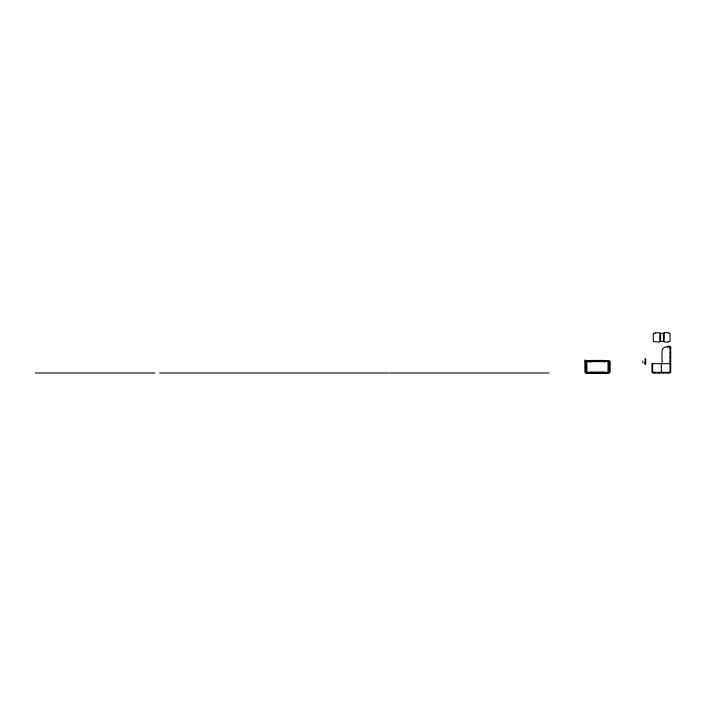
<?xml version="1.0" encoding="UTF-8"?>
<svg xmlns="http://www.w3.org/2000/svg" width="706" height="706" viewBox="0 0 706 706"><rect width="100%" height="100%" fill="white"/><g stroke="black" fill="none" stroke-linecap="round" stroke-linejoin="round"><path stroke-width="1.06" d="M590.816 372.786L590.834 372.115M590.931 372.786L590.957 372.115M603.321 373.156L603.339 372.477M603.445 373.156L603.48 372.486L601.256 372.415M659.898 333.347L664.108 333.347M659.898 337.397L660.569 337.397M663.437 337.397L664.108 337.397M659.898 341.448L664.108 341.448M670.029 348.367L670.7 348.367M670.029 352.85L670.7 352.85M670.029 357.06L670.7 357.06M645.107 359.204L645.646 359.204M585.971 360.951L608.713 360.951M586.818 361.145L608.034 361.145M584.877 361.472L610.134 361.472L610.134 372.344L584.877 372.344L584.877 360.131L585.548 360.131L585.548 373.015L609.463 373.015L609.463 361.472M670.029 361.543L670.7 361.543M586.227 361.631L608.29 361.631M645.107 362.734L645.646 362.734M645.107 363.193L645.646 363.193M670.7 363.652L651.965 363.652L651.965 372.344L670.7 372.344L670.7 346.937L666.349 346.937A4.351 4.351 0 0 0 662.007 351.279L662.007 363.652M645.107 363.793L645.646 363.793M603.692 372.344L603.692 373.015L603.771 372.3L591.249 372.3L591.328 373.015M586.977 372.494L595.82 372.494M599.191 372.494L608.034 372.494M586.148 372.644L608.713 372.644M35.3 373.015L154.861 373.015M159.715 373.015L382.846 373.015M383.499 373.015L388.706 373.015M389.677 373.015L548.994 373.015M585.812 372.636L608.457 373.306M667.92 372.344L667.92 373.015M667.523 346.937L667.523 346.258L670.029 346.258L670.029 373.015L652.635 373.015L652.635 363.652M663.437 333.347L663.437 341.448M663.437 372.344L663.437 373.015M661.328 363.652L661.328 372.344M660.569 333.347L660.569 341.448M659.227 372.344L659.227 373.015M654.744 372.344L654.744 373.015M642.884 360.969L642.884 363.105M609.375 361.472L609.375 360.801L608.025 360.801L608.034 373.015M608.793 361.472L608.793 372.971M604.848 361.128L604.848 361.913M604.442 372.3L604.442 372.98M604.177 361.913L604.177 360.448L590.843 360.448L590.843 361.913M600.4 360.448L600.4 361.128M599.756 360.448L599.756 361.128M598.591 372.433L598.591 373.015M598.053 372.433L598.053 373.015M596.967 372.433L596.967 373.015M596.42 372.433L596.42 373.015M595.264 360.448L595.264 361.128M594.611 360.448L594.611 361.128M591.919 372.3L591.919 372.98M590.163 361.128L590.163 361.913M586.986 361.472L586.986 360.801L585.645 360.801L585.645 361.472M586.977 372.344L586.977 373.015M586.898 361.472L586.898 372.971M586.227 361.472L586.227 372.971M655.547 332.694L655.415 333.347L653.306 333.347L653.306 341.448L659.766 342.101L659.898 332.826L655.547 332.694M664.24 332.694L664.108 341.969L668.467 342.101L668.591 341.448L670.029 341.448L670.029 333.347L668.591 333.347L668.467 332.694L664.24 332.694M645.646 359.072L645.107 359.072L645.107 364.111L645.646 364.111L645.646 359.072"/></g></svg>
